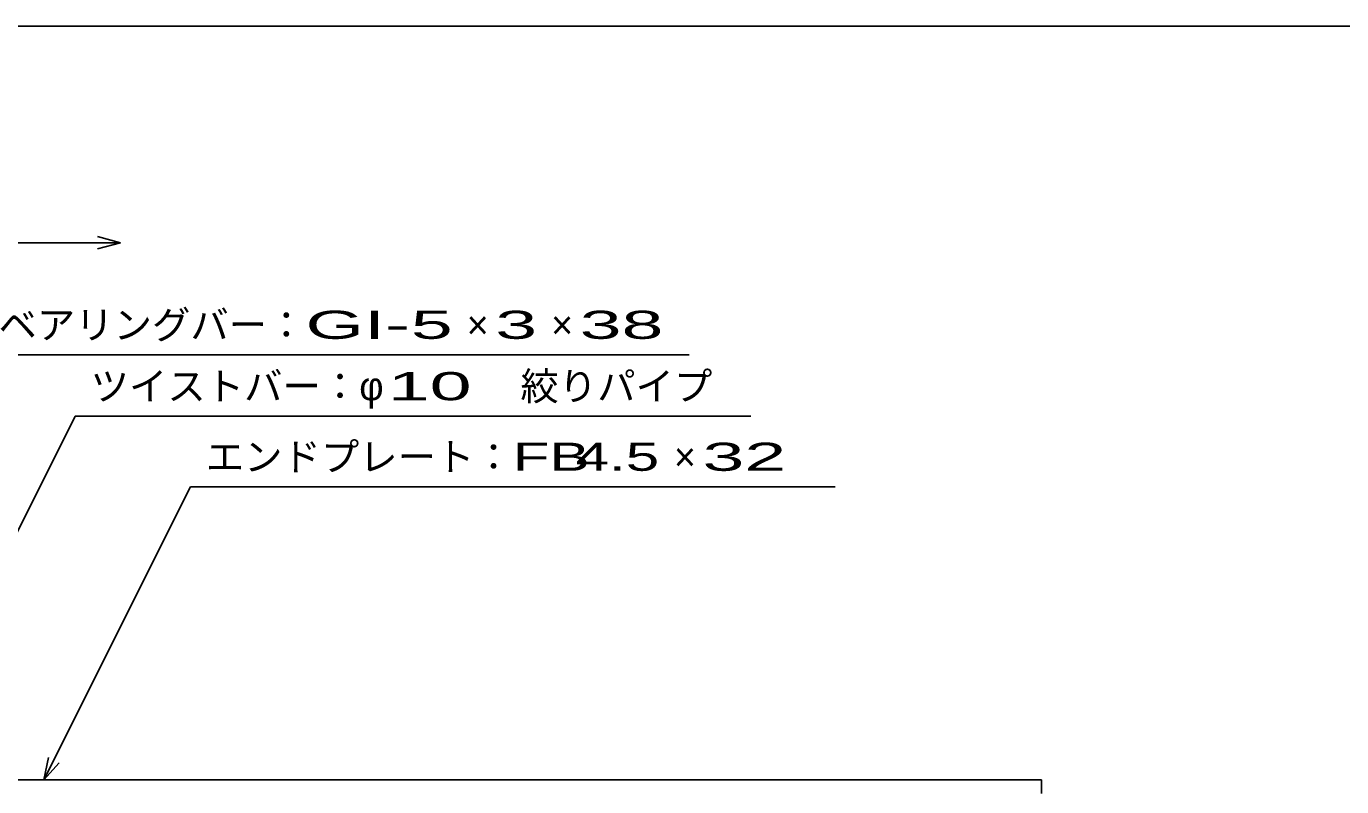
# Model space of a CAD drawing. Units: millimetres, scale not verified. Extents: x -910 to 866, y -641 to 527.
# Drawn here: x -541.7 to -113.3, y 279 to 526.8 of the extents above; entities that cross this region are included whole.
import ezdxf
from ezdxf.enums import TextEntityAlignment as Align

# ---------------------------------------------------------------- set-up
doc = ezdxf.new("R2010")
doc.units = ezdxf.units.MM
doc.header["$LTSCALE"] = 5
for name, color, linetype, lineweight in [('0_2', 150, 'Continuous', 25), ('16', 3, 'Continuous', 25), ('22', 4, 'Continuous', 25)]:
    doc.layers.add(name, color=color, linetype=linetype, lineweight=lineweight)
doc.styles.add('ベクトル', font='')
doc.styles.get('ベクトル').set_extended_font_data('ベクトル')

msp = doc.modelspace()

# ---------------------------------------------------------------- linework, layer by layer
at = {"layer": '0_2'}
msp.add_line((-864.5, 526.75), (865.5, 526.75), dxfattribs=at)
at = {"layer": '16'}
for p, q in [((-711, 281.25), (-211, 281.25)), ((-211, 281.25), (-211, 276.75))]:
    msp.add_line(p, q, dxfattribs=at)
at = {"layer": '22'}
for p, q in [((-661, 456.25), (-511, 456.25)), ((-511, 456.25), (-518.5, 458.25)), ((-518.5, 454.25), (-511, 456.25)), ((-555.75, 419.75), (-325.75, 419.75)), ((-611, 229.25), (-525.75, 399.75)), ((-525.75, 399.75), (-305.75, 399.75)), ((-536, 281.25), (-488.25, 376.75)), ((-488.25, 376.75), (-278.25, 376.75)), ((-536, 281.25), (-534.5, 288.55)), ((-536, 281.25), (-531, 286.75))]:
    msp.add_line(p, q, dxfattribs=at)

# ---------------------------------------------------------------- texts
at = {"layer": '22', "color": 2, "style": 'ベクトル'}
for s, height, p in [('ベアリングバー：', 9.164, (-550.75, 429.5)), ('×', 9.16, (-398.25, 429.5)), ('×', 9.16, (-370.75, 429.5)), ('ツイストバー：', 9.164, (-520.75, 409.5)), ('φ', 9.16, (-433.25, 409.5)), ('絞りパイプ', 9.164, (-380.75, 409.5)), ('エンドプレート：', 9.164, (-483.25, 386.5)), ('×', 9.16, (-330.75, 386.5))]:
    msp.add_text(s, height=height, dxfattribs=at).set_placement(p, align=Align.MIDDLE_LEFT)
for s, width, p in [('GI-', 2, (-450.75, 429.5)), (' 5 ', 2, (-423.25, 429.5)), (' 3 ', 2, (-395.75, 429.5)), (' 38 ', 2, (-368.25, 429.5)), (' 10 ', 2, (-430.75, 409.5)), ('FB', 1.6, (-383.25, 386.5)), (' 4.5 ', 1.6, (-368.25, 386.5)), (' 32 ', 2, (-328.25, 386.5))]:
    msp.add_text(s, height=9.164, dxfattribs=dict(at, width=width)).set_placement(p, align=Align.MIDDLE_LEFT)

doc.saveas('drawing.dxf')
